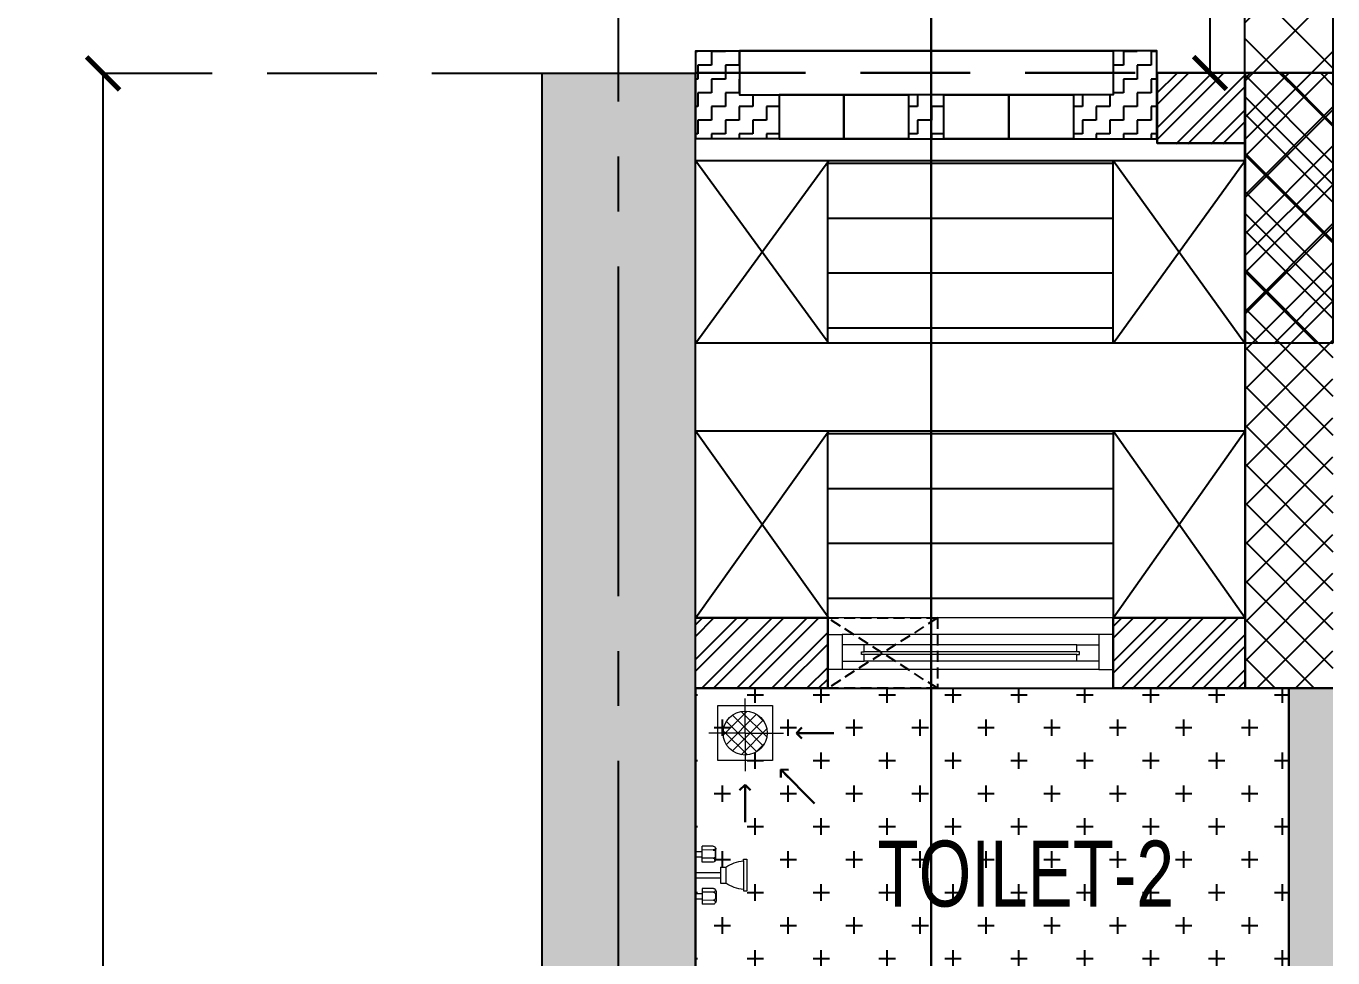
# Model space of a CAD drawing. Header units: millimetres. Extents: x 1181448 to 1317632, y -5734806 to -5633961.
# Drawn here: x 1183659 to 1186633, y -5711312 to -5709192 of the extents above; entities that cross this region are included whole.
import ezdxf

# ---------------------------------------------------------------- set-up
doc = ezdxf.new("R2010")
doc.units = ezdxf.units.MM
doc.header["$LTSCALE"] = 1000
doc.header["$MEASUREMENT"] = 0
for name, pattern in [('3BHK-A$1$AUDIT_D_120904163729-0', [0]), ('3BHK-A$1$HIDDEN', [0.375, 0.25, -0.125]), ('AUDIT_D_120904163729-0', [0]), ('T8(T9 IS SIMILAR) - TYPICAL FLOOR ELEVATION$1$AUDIT_D_120904163729-0', [0]), ('T8(T9 IS SIMILAR) - TYPICAL FLOOR ELEVATION$1$HIDDEN', [0.375, 0.25, -0.125]), ('T8_PROFILE SECTIONS$0$HIDDEN', [0.375, 0.25, -0.125]), ('T8_PROFILE SECTIONS$0$PHANTOM2', [1.25, 0.625, -0.125, 0.125, -0.125, 0.125, -0.125]), ('T8_REFUGE COLUMNS$0$CENTER2', [1.125, 0.75, -0.125, 0.125, -0.125])]:
    doc.linetypes.add(name, pattern=pattern)
doc.layers.get('0').update_dxf_attribs({"linetype": 'AUDIT_D_120904163729-0'})
for name, color, linetype, lineweight in [('3BHK-A$0$a-Text', 4, 'Continuous', 0), ('3BHK-A$1$a-TOI-fixtures', 251, 'Continuous', 0), ('3BHK-A$1$A-WALL- 160', 6, 'Continuous', 30), ('3BHK-A$1$Ventilator', 5, 'Continuous', 0), ('T8(T9 IS SIMILAR) - REFUGE FLOOR$0$D&W', 8, 'Continuous', 25), ('T8(T9 IS SIMILAR) - TYPICAL FLOOR ELEVATION$1$ELE-1', 4, 'Continuous', 30)]:
    doc.layers.add(name, color=color, linetype=linetype, lineweight=lineweight)
for name, color, linetype in [('3BHK-A$1$A-HATCH -160', 251, '3BHK-A$1$AUDIT_D_120904163729-0'), ('3BHK-A$1$A-TOI SUNK 50MM', 8, 'Continuous'), ('3BHK-A$1$CUT-OUT', 49, 'Continuous'), ('3BHK-A$1$ELE 1', 1, 'Continuous'), ('A_dim', 1, 'Continuous'), ('T8(T9 IS SIMILAR) - REFUGE FLOOR$1$A_rail', 253, 'Continuous'), ('T8(T9 IS SIMILAR) - TYPICAL FLOOR ELEVATION$0$A-DIM', 1, 'T8(T9 IS SIMILAR) - TYPICAL FLOOR ELEVATION$1$AUDIT_D_120904163729-0'), ('T8(T9 IS SIMILAR) - TYPICAL FLOOR ELEVATION$1$A-WALL HATCH', 252, 'T8(T9 IS SIMILAR) - TYPICAL FLOOR ELEVATION$1$AUDIT_D_120904163729-0'), ('T8(T9 IS SIMILAR) - TYPICAL FLOOR ELEVATION$1$A-WALL-FEATURES', 6, 'T8(T9 IS SIMILAR) - TYPICAL FLOOR ELEVATION$1$AUDIT_D_120904163729-0'), ('T8_PROFILE SECTIONS$0$A-PROFILE SECTIONS', 81, 'T8_PROFILE SECTIONS$0$PHANTOM2'), ('T8_REFUGE COLUMNS$0$A-CENTERLINE', 193, 'T8_REFUGE COLUMNS$0$CENTER2'), ('T8_REFUGE COLUMNS$1$A-RCC COLS', 3, 'Continuous')]:
    doc.layers.add(name, color=color, linetype=linetype)
doc.layers.add('T8_REFUGE COLUMNS$0$COL-HATCH', color=7, linetype='Continuous', lineweight=25, true_color=0xa3a3a3)
doc.styles.add('3BHK-A$0$ARIAL ARROW', font='swisscl.ttf')
doc.styles.add('3BHK-A$0$Romans 1', font='romans.shx', dxfattribs={"height": 100})
doc.styles.add('T8(T9 IS SIMILAR) - TYPICAL FLOOR ELEVATION$0$Romans 1', font='romans.shx', dxfattribs={"height": 100})
doc.dimstyles.new('3BHK-A$0$ALPINE S', dxfattribs={"dimscale": 0, "dimtxt": 100, "dimasz": 75, "dimexe": 0, "dimexo": 0, "dimgap": 75, "dimtad": 1, "dimdec": 0, "dimzin": 0, "dimdsep": 46, "dimtxsty": '3BHK-A$0$Romans 1', "dimblk": '3BHK-A$0$_ArchTick', "dimcen": 0.09, "dimclrd": 256, "dimclre": 256, "dimclrt": 7, "dimadec": 0, "dimazin": 0, "dimtfac": 1, "dimtdec": 0, "dimtofl": 0, "dimtmove": 1, "dimatfit": 0, "dimldrblk": '3BHK-A$0$_Open90', "dimfxl": 1, "dimtolj": 1, "dimtzin": 0, "dimarcsym": 0})
doc.dimstyles.new('T8(T9 IS SIMILAR) - TYPICAL FLOOR ELEVATION$0$ALPINE S', dxfattribs={"dimscale": 0, "dimtxt": 100, "dimasz": 75, "dimexe": 0, "dimexo": 0, "dimgap": 75, "dimtad": 1, "dimdec": 0, "dimzin": 0, "dimdsep": 46, "dimtxsty": 'T8(T9 IS SIMILAR) - TYPICAL FLOOR ELEVATION$0$Romans 1', "dimblk": 'T8(T9 IS SIMILAR) - TYPICAL FLOOR ELEVATION$0$_ArchTick', "dimcen": 0.09, "dimclrd": 256, "dimclre": 256, "dimclrt": 7, "dimadec": 0, "dimazin": 0, "dimtfac": 1, "dimtdec": 0, "dimtofl": 0, "dimtmove": 1, "dimatfit": 0, "dimldrblk": 'T8(T9 IS SIMILAR) - TYPICAL FLOOR ELEVATION$0$_Open90', "dimfxl": 1, "dimtolj": 1, "dimtzin": 0, "dimarcsym": 0})
pattern_1 = [(45, (-0.65, 1285.594), (-39.77475644, 39.77475644), []), (45, (25.864, 1285.594), (-39.77475644, 39.77475644), [])]

# ---------------------------------------------------------------- blocks, each defined once
blk = doc.blocks.new('T8_REFUGE COLUMNS')
at = {"layer": 'T8_REFUGE COLUMNS$0$COL-HATCH', "linetype": 'ByBlock'}
h = blk.add_hatch(color=256, dxfattribs=at)
h.dxf.hatch_style = 1
h.paths.add_polyline_path([(1184832.1, -5718799.9), (1185182.1, -5718799.9), (1185182.1, -5709299.9), (1184832.1, -5709299.9)])
at = {"layer": 'T8_REFUGE COLUMNS$0$A-CENTERLINE'}
blk.add_line((1185007.1, -5719488.7), (1185007.1, -5698299.6), dxfattribs=at)
at = {"layer": 'T8_REFUGE COLUMNS$1$A-RCC COLS', "linetype": 'ByBlock'}
blk.add_lwpolyline([(1184832.1, -5718799.9), (1185182.1, -5718799.9), (1185182.1, -5709299.9), (1184832.1, -5709299.9)], close=True, dxfattribs=at)
blk = doc.blocks.new('3BHK-A$1$V1')
at = {"layer": '3BHK-A$1$Ventilator'}
for p, q in [((1139503.9, -5700057.1), (1140153.9, -5700057.1)), ((1139503.9, -5700217.1), (1140153.9, -5700217.1))]:
    blk.add_line(p, q, dxfattribs=at)
at = {"layer": '3BHK-A$1$Ventilator', "color": 8}
for p, q in [((1139536.9, -5700094.6), (1140120.9, -5700094.6)), ((1139586.9, -5700118.3), (1140070.9, -5700118.3)), ((1139586.9, -5700155.8), (1140070.9, -5700155.8)), ((1139536.9, -5700174.6), (1140120.9, -5700174.6))]:
    blk.add_line(p, q, dxfattribs=at)
at = {"layer": '3BHK-A$1$Ventilator', "color": 5}
for p, q in [((1139586.9, -5700134.1), (1140070.9, -5700134.1)), ((1139586.9, -5700140.1), (1140070.9, -5700140.1))]:
    blk.add_line(p, q, dxfattribs=at)
at = {"layer": '3BHK-A$1$Ventilator', "color": 4}
for points in [[(1139503.9, -5700094.6), (1139536.9, -5700094.6), (1139536.9, -5700174.6), (1139503.9, -5700174.6)], [(1140153.9, -5700094.6), (1140120.9, -5700094.6), (1140120.9, -5700174.6), (1140153.9, -5700174.6)], [(1139586.9, -5700134.1), (1139586.9, -5700118.3), (1139536.9, -5700118.3), (1139536.9, -5700155.8), (1139586.9, -5700155.8), (1139586.9, -5700140.1), (1139580.9, -5700140.1), (1139580.9, -5700134.1)], [(1140070.9, -5700134.1), (1140070.9, -5700118.3), (1140120.9, -5700118.3), (1140120.9, -5700155.8), (1140070.9, -5700155.8), (1140070.9, -5700140.1), (1140076.9, -5700140.1), (1140076.9, -5700134.1)]]:
    blk.add_lwpolyline(points, close=True, dxfattribs=at)
blk = doc.blocks.new('3BHK-A$0$_ArchTick')
at = {"color": 0, "linetype": 'ByBlock', "const_width": 0.15}
blk.add_lwpolyline([(-0.5, -0.5), (0.5, 0.5)], dxfattribs=at)
blk = doc.blocks.new('3BHK-A$0$_Open90')
at = {"color": 0, "linetype": 'ByBlock', "lineweight": -2}
for p, q in [((0, 0), (-1, 0)), ((-0.5, 0.5), (0, 0)), ((0, 0), (-0.5, -0.5))]:
    blk.add_line(p, q, dxfattribs=at)
blk = doc.blocks.new('3BHK-A$0$SH-flat-2')
at = {"layer": '3BHK-A$1$a-TOI-fixtures'}
for p, q in [((0.1, 61.7, -0.1), (14.6, 61.7, -0.1)), ((14.6, 37.7, -0.1), (14.7, 73.7, -0.1)), ((39.8, 64.9, -0.1), (14.6, 65, -0.1)), ((39.9, 73.7, -0.1), (14.7, 73.7, -0.1)), ((44.6, 50.8, -0.1), (44.6, 60, -0.1)), ((45.9, 43.9, -0.1), (45.9, 66.8, -0.1)), ((0.1, 49.7, -0.1), (14.6, 49.7, -0.1)), ((39.7, 46.4, -0.1), (14.5, 46.5, -0.1)), ((39.8, 37.7, -0.1), (14.6, 37.7, -0.1)), ((43.4, 39.3, -0.1), (44.7, 40.8, -0.1)), ((108.4, -25.1, -0.1), (108.5, 40.1, -0.1)), ((108.5, 43.5, -0.1), (116.3, 43.5, -0.1)), ((108.5, 40.1, -0.1), (108.5, 43.5, -0.1)), ((116.2, -28.5, -0.1), (116.3, 43.5, -0.1)), ((0, 1.7, -0.1), (0, 13.7, -0.1)), ((0, 13.7, -0.1), (56.3, 13.6, -0.1)), ((0, 1.7, -0.1), (56.3, 1.6, -0.1)), ((56.2, -10.4, -0.1), (56.3, 25.6, -0.1)), ((56.3, 25.6, -0.1), (68.3, 25.6, -0.1)), ((68.2, -10.4, -0.1), (68.3, 25.6, -0.1)), ((14.5, -22.3, -0.1), (14.4, -58.3, -0.1)), ((39.7, -22.3, -0.1), (14.5, -22.3, -0.1)), ((43.3, -24, -0.1), (44.6, -25.5, -0.1)), ((45.7, -28.6, -0.1), (45.7, -51.5, -0.1)), ((56.2, -10.4, -0.1), (68.2, -10.4, -0.1)), ((108.4, -25.1, -0.1), (108.4, -28.5, -0.1)), ((108.4, -28.5, -0.1), (116.2, -28.5, -0.1)), ((-0.1, -34.3, -0.1), (14.4, -34.3, -0.1)), ((-0.1, -46.3, -0.1), (14.4, -46.3, -0.1)), ((39.5, -49.6, -0.1), (14.3, -49.5, -0.1)), ((39.6, -31.1, -0.1), (14.4, -31, -0.1)), ((39.6, -58.3, -0.1), (14.4, -58.3, -0.1)), ((44.4, -35.5, -0.1), (44.4, -44.7, -0.1))]:
    blk.add_line(p, q, dxfattribs=at)
for centre, radius, start, end in [((39.8, 69.7, -0.1), 4.8, 269.8776, 359.8776), ((39.8, 60, -0.1), 4.8, 359.8776, 89.8776), ((39.9, 68.9, -0.1), 4.8, 359.8776, 89.8776), ((41.1, 66.8, -0.1), 4.8, 359.8776, 46.4449), ((39.8, 51.2, -0.1), 4.8, 269.8776, 359.8776), ((39.7, 41.6, -0.1), 4.8, 359.8776, 89.8776), ((39.8, 42.5, -0.1), 4.8, 269.8776, 359.8776), ((41.1, 44, -0.1), 4.8, 319.2258, 359.8776), ((114.8, -40.2, -0.1), 80.5, 94.4595, 125.2375), ((39.6, -26.3, -0.1), 4.8, 269.8776, 359.8776), ((39.7, -27.1, -0.1), 4.8, 359.8776, 89.8776), ((40.9, -28.6, -0.1), 4.8, 359.8776, 40.5294), ((115, 55.2, -0.1), 80.5, 234.5177, 265.2957), ((39.5, -44.7, -0.1), 4.8, 269.8776, 359.8776), ((39.5, -54.4, -0.1), 4.8, 359.8776, 89.8776), ((39.6, -35.9, -0.1), 4.8, 359.8776, 89.8776), ((39.6, -53.5, -0.1), 4.8, 269.8776, 359.8776), ((40.9, -51.5, -0.1), 4.8, 313.3103, 359.8776)]:
    blk.add_arc(centre, radius, start, end, dxfattribs=at)
blk = doc.blocks.new('T8(T9 IS SIMILAR) - TYPICAL FLOOR ELEVATION$1$JG')
at = {"layer": 'T8(T9 IS SIMILAR) - TYPICAL FLOOR ELEVATION$1$A-WALL HATCH', "linetype": 'ByBlock'}
h = blk.add_hatch(dxfattribs=at)
h.set_pattern_fill('ZIGZAG', color=256, scale=250)
h.set_pattern_definition([(0, (0, 0), (31.25, 31.25), [31.25, -31.25]), (90, (31.25, 0), (-31.25, 31.25), [31.25, -31.25])])
h.paths.add_polyline_path([(1133312.3, -5722820.5), (1133392.5, -5722820.5), (1133392.5, -5722720.5), (1133312.3, -5722720.5)])
edge = h.paths.add_edge_path()
edge.add_line((1133877.2, -5722870.5), (1133877.2, -5722920.5))
edge.add_line((1133877.2, -5722920.5), (1133777.2, -5722920.5))
edge.add_line((1133777.2, -5722920.5), (1133777.2, -5722870.5))
edge.add_line((1133777.2, -5722870.5), (1133777.2, -5722820.5))
edge.add_line((1133777.2, -5722820.5), (1133687.4, -5722820.5))
edge.add_line((1133687.4, -5722820.5), (1133687.4, -5722720.5))
edge.add_line((1133687.4, -5722720.5), (1133877.2, -5722720.6))
edge.add_line((1133877.2, -5722720.6), (1133877.2, -5722870.5))
edge.add_line((1132827.4, -5722870.5), (1132827.4, -5722920.5))
edge.add_line((1132827.4, -5722920.5), (1132927.4, -5722920.5))
edge.add_line((1132927.4, -5722920.5), (1132927.4, -5722870.5))
edge.add_line((1132927.4, -5722870.5), (1132927.4, -5722820.5))
edge.add_line((1132927.4, -5722820.5), (1133017.4, -5722820.5))
edge.add_line((1133017.4, -5722820.5), (1133017.4, -5722720.5))
edge.add_line((1133017.4, -5722720.5), (1132827.4, -5722720.5))
edge.add_line((1132827.4, -5722720.5), (1132827.4, -5722870.5))
at = {"layer": 'T8(T9 IS SIMILAR) - TYPICAL FLOOR ELEVATION$1$A-WALL-FEATURES', "color": 3, "elevation": -1.3}
for points in [[(1132827.4, -5722870.5), (1132827.4, -5722870.5), (1132827.4, -5722920.5), (1132927.4, -5722920.5), (1132927.4, -5722870.5), (1132927.4, -5722820.5), (1133017.4, -5722820.5), (1133017.4, -5722720.5), (1132827.4, -5722720.5), (1132827.4, -5722870.5)], [(1133877.2, -5722870.5), (1133877.2, -5722870.5), (1133877.2, -5722920.5), (1133777.2, -5722920.5), (1133777.2, -5722870.5), (1133777.2, -5722820.5), (1133687.4, -5722820.5), (1133687.4, -5722720.5), (1133877.2, -5722720.6), (1133877.2, -5722870.5)]]:
    blk.add_lwpolyline(points, dxfattribs=at)
blk.add_lwpolyline([(1133312.3, -5722820.5), (1133392.5, -5722820.5), (1133392.5, -5722720.5), (1133312.3, -5722720.5)], close=True, dxfattribs=at)
at = {"layer": 'T8(T9 IS SIMILAR) - TYPICAL FLOOR ELEVATION$1$ELE-1', "color": 5}
for p, q in [((1133017.4, -5722720.5, -1.3), (1133312.3, -5722720.5, -1.3)), ((1133164.8, -5722820.5, -1.3), (1133164.8, -5722720.5, -1.3)), ((1133687.4, -5722720.5, -1.3), (1133392.5, -5722720.5, -1.3)), ((1133539.9, -5722820.5, -1.3), (1133539.9, -5722720.5, -1.3)), ((1133312.3, -5722820.5, -1.3), (1133017.4, -5722820.5, -1.3)), ((1133392.5, -5722820.5, -1.3), (1133687.4, -5722820.5, -1.3)), ((1132927.4, -5722920.5, -1.3), (1133777.2, -5722920.5, -1.3))]:
    blk.add_line(p, q, dxfattribs=at)
at = {"layer": 'T8(T9 IS SIMILAR) - TYPICAL FLOOR ELEVATION$1$ELE-1', "color": 5, "linetype": 'T8(T9 IS SIMILAR) - TYPICAL FLOOR ELEVATION$1$HIDDEN'}
blk.add_line((1133877.2, -5722870.5, -1.3), (1132827.4, -5722870.5, -1.3), dxfattribs=at)
blk = doc.blocks.new('T8(T9 IS SIMILAR) - TYPICAL FLOOR ELEVATION$0$_ArchTick')
at = {"color": 0, "linetype": 'ByBlock', "const_width": 0.15}
blk.add_lwpolyline([(-0.5, -0.5), (0.5, 0.5)], dxfattribs=at)
blk = doc.blocks.new('*D2213')
at = {"layer": 'T8(T9 IS SIMILAR) - TYPICAL FLOOR ELEVATION$0$A-DIM', "linetype": 'T8(T9 IS SIMILAR) - TYPICAL FLOOR ELEVATION$1$HIDDEN', "lineweight": -2, "transparency": 16777216}
for p, q in [((1186432.4, -5708154), (1186353, -5708154)), ((1186432.4, -5709298.7), (1186353, -5709298.7))]:
    blk.add_line(p, q, dxfattribs=at)
at = {"layer": 'T8(T9 IS SIMILAR) - TYPICAL FLOOR ELEVATION$0$A-DIM', "lineweight": -2, "transparency": 16777216}
blk.add_line((1186353, -5709298.7), (1186353, -5708154), dxfattribs=at)
at = {"layer": 'T8(T9 IS SIMILAR) - TYPICAL FLOOR ELEVATION$0$A-DIM', "linetype": 'ByBlock', "lineweight": -2, "transparency": 16777216, "xscale": 75, "yscale": 75, "zscale": 75}
for p, rotation in [((1186353, -5708154), 90), ((1186353, -5709298.7), 270)]:
    blk.add_blockref('T8(T9 IS SIMILAR) - TYPICAL FLOOR ELEVATION$0$_ArchTick', p, dxfattribs=dict(at, rotation=rotation))
at = {"layer": 'T8(T9 IS SIMILAR) - TYPICAL FLOOR ELEVATION$0$A-DIM', "color": 7, "linetype": 'ByBlock', "transparency": 16777216, "insert": (1186228, -5708726.3), "char_height": 100, "attachment_point": 5, "rotation": 90, "style": 'T8(T9 IS SIMILAR) - TYPICAL FLOOR ELEVATION$0$Romans 1'}
blk.add_mtext('\\A1;1145', dxfattribs=at)
blk = doc.blocks.new('T8(T9 IS SIMILAR) - TYPICAL FLOOR ELEVATION$0$_Open90')
at = {"color": 0, "linetype": 'ByBlock', "lineweight": -2}
for p, q in [((-0.5, 0.5), (0, 0)), ((0, 0), (-1, 0)), ((0, 0), (-0.5, -0.5))]:
    blk.add_line(p, q, dxfattribs=at)
blk = doc.blocks.new('*D2271')
at = {"layer": 'T8(T9 IS SIMILAR) - TYPICAL FLOOR ELEVATION$0$A-DIM', "linetype": 'T8(T9 IS SIMILAR) - TYPICAL FLOOR ELEVATION$1$HIDDEN', "lineweight": -2, "transparency": 16777216}
for p, q in [((1184832.1, -5709299.9), (1183833.6, -5709299.9)), ((1184082.1, -5714599.9), (1183833.6, -5714599.9))]:
    blk.add_line(p, q, dxfattribs=at)
at = {"layer": 'T8(T9 IS SIMILAR) - TYPICAL FLOOR ELEVATION$0$A-DIM', "lineweight": -2, "transparency": 16777216}
blk.add_line((1183833.6, -5714599.9), (1183833.6, -5709299.9), dxfattribs=at)
at = {"layer": 'T8(T9 IS SIMILAR) - TYPICAL FLOOR ELEVATION$0$A-DIM', "linetype": 'ByBlock', "lineweight": -2, "transparency": 16777216, "xscale": 75, "yscale": 75, "zscale": 75}
for p, rotation in [((1183833.6, -5709299.9), 90), ((1183833.6, -5714599.9), 270)]:
    blk.add_blockref('T8(T9 IS SIMILAR) - TYPICAL FLOOR ELEVATION$0$_ArchTick', p, dxfattribs=dict(at, rotation=rotation))
at = {"layer": 'T8(T9 IS SIMILAR) - TYPICAL FLOOR ELEVATION$0$A-DIM', "color": 7, "linetype": 'ByBlock', "transparency": 16777216, "insert": (1183708.6, -5711949.9), "char_height": 100, "attachment_point": 5, "rotation": 90, "style": 'T8(T9 IS SIMILAR) - TYPICAL FLOOR ELEVATION$0$Romans 1'}
blk.add_mtext('\\A1;5300', dxfattribs=at)
blk = doc.blocks.new('T8_PROFILE SECTIONS$0$MH')
at = {"layer": 'T8_PROFILE SECTIONS$0$A-PROFILE SECTIONS', "linetype": 'T8_PROFILE SECTIONS$0$HIDDEN', "ltscale": 2}
h = blk.add_hatch(color=256, dxfattribs=at)
h.dxf.hatch_style = 1
h.paths.add_polyline_path([(1140339.1, -5697424.8), (1140519.9, -5697528.1), (1140339.1, -5697631.3)])
at = {"layer": 'T8_PROFILE SECTIONS$0$A-PROFILE SECTIONS', "linetype": 'T8_PROFILE SECTIONS$0$HIDDEN', "ltscale": 2, "const_width": 5}
blk.add_lwpolyline([(1140339.1, -5697424.8), (1140339.1, -5697424.8), (1140519.9, -5697528.1), (1140339.1, -5697631.3)], close=True, dxfattribs=at)
blk.add_lwpolyline([(1140339.1, -5697424.8), (1140339.1, -5700565.7)], dxfattribs=at)
blk = doc.blocks.new('PROFILE SECTION LINE T9')
at = {"layer": 'T8_PROFILE SECTIONS$0$A-PROFILE SECTIONS', "linetype": 'ByBlock', "xscale": -1}
blk.add_blockref('T8_PROFILE SECTIONS$0$MH', (1140339.1, 5700565.7), dxfattribs=at)
blk = doc.blocks.new('3BHK-A$0$A$C1DA736AB')
at = {"layer": '3BHK-A$1$a-TOI-fixtures', "linetype": 'ByBlock'}
for points in [[(117, 0.4, 0), (202.3, 0.4, 0)], [(81.7, -82.8, 0), (158.2, -159.9, 0)], [(0.4, -117, 0), (0.4, -202.3, 0)]]:
    blk.add_leader(points, dimstyle='3BHK-A$0$ALPINE S', override={"dimscale": 1, "dimasz": 25, "dimtad": 0, "dimfxl": 5, "dimtfill": 1, "dimarcsym": 1}, dxfattribs=at)
blk = doc.blocks.new('3BHK-A$0$Type-A-First Floor Plan-bottom-up$0$FLOOR TRAP-flat-6')
at = {"layer": '3BHK-A$1$a-TOI-fixtures'}
h = blk.add_hatch(dxfattribs=at)
h.set_pattern_fill('ACET-2D-_USER', color=256, scale=20, angle=45, style=0, double=1, pattern_type=0)
h.set_pattern_definition([(45, (-789896.981, 5385770.066), (-14.142135624, 14.142135624), []), (135, (-789896.981, 5385770.066), (-14.142135624, -14.142135624), [])])
edge = h.paths.add_edge_path()
edge.add_arc((150, 150), 50, 0, 360)
for q in [(150, 228.6), (67.6, 150), (237.4, 150), (150, 63.6)]:
    blk.add_line((150, 150), q, dxfattribs=at)
blk.add_lwpolyline([(87.5, 212.5), (212.5, 212.5), (212.5, 87.5), (87.5, 87.5)], close=True, dxfattribs=at)
blk.add_circle((150, 150), 50, dxfattribs=at)
at = {"layer": '3BHK-A$1$A-WALL- 160', "linetype": 'ByBlock'}
blk.add_blockref('3BHK-A$0$A$C1DA736AB', (149.6, 149.6, 0), dxfattribs=at)
blk = doc.blocks.new('3BHK-A')
at = {"layer": '3BHK-A$1$A-HATCH -160', "linetype": 'ByBlock'}
h = blk.add_hatch(dxfattribs=at)
h.set_pattern_fill('ZIGZAG', color=256, scale=250)
h.set_pattern_definition([(9e-15, (1e-08, 0), (31.25, 31.25), [31.25, -31.25]), (90, (31.25, 0), (-31.25, 31.25), [31.25, -31.25])])
h.paths.add_polyline_path([(1185182.8, -5714749.5), (1186532.7, -5714749.5), (1186532.7, -5714149.5), (1186632.7, -5714149.5), (1186632.7, -5714749.5), (1188712.7, -5714749.5), (1188712.7, -5714049.5), (1189032.5, -5714049.5), (1189032.5, -5714149.5), (1188812.7, -5714149.5), (1188812.7, -5715449.5), (1189032.5, -5715449.5), (1189032.5, -5715549.5), (1188712.7, -5715549.5), (1188712.7, -5714849.5), (1186632.7, -5714849.5), (1186632.7, -5715664.5), (1186532.7, -5715664.5), (1186532.7, -5714849.5), (1185182.8, -5714849.5)])
h.paths.add_polyline_path([(1185182.8, -5713249.5), (1185782.7, -5713249.5), (1185782.7, -5713149.5), (1185182.8, -5713149.5)])
h.paths.add_polyline_path([(1186532.7, -5710699.5), (1186632.7, -5710699.5), (1186632.7, -5713249.5), (1186532.7, -5713249.5)])
h.paths.add_polyline_path([(1186532.7, -5717399.5), (1186632.7, -5717399.5), (1186632.7, -5716414.5), (1186532.7, -5716414.5)])
h.paths.add_polyline_path([(1194902.2, -5715375), (1194082.3, -5715375), (1194082.3, -5715475), (1194902.2, -5715475)])
h.paths.add_polyline_path([(1195782.2, -5715375), (1196682.2, -5715375), (1196682.2, -5715475), (1195782.2, -5715475)])
h.paths.add_polyline_path([(1194132.5, -5714149.9), (1196532.4, -5714149.9), (1196532.4, -5714049.9), (1194132.5, -5714049.9)])
h.paths.add_polyline_path([(1197432.4, -5711800.2), (1197532.4, -5711800.2), (1197532.4, -5714149.9), (1197432.4, -5714149.9)])
h.paths.add_polyline_path([(1198282.4, -5714149.9), (1198958.7, -5714149.9), (1198958.7, -5714049.9), (1198282.4, -5714049.9)])
h.paths.add_polyline_path([(1196871.9, -5720208.6), (1196082.2, -5720209.7), (1196082.3, -5720109.7), (1196082.2, -5720109.7), (1196182.2, -5720109.7), (1196871.9, -5720108.6)])
h.paths.add_polyline_path([(1193397.2, -5709939.9), (1193882.3, -5709939.6), (1193882.3, -5710040.1), (1193397.3, -5710040.1)])
h.paths.add_polyline_path([(1186632.7, -5708554.7), (1187192.3, -5708554.8), (1187192.3, -5708654.7), (1186632.7, -5708654.7)])
h.paths.add_polyline_path([(1194182.3, -5715724), (1194082.3, -5715724), (1194082.3, -5715474), (1194182.3, -5715474)])
h = blk.add_hatch(dxfattribs=at)
h.set_pattern_fill('ANSI32', color=256, scale=150)
h.set_pattern_definition(pattern_1)
h.paths.add_polyline_path([(1186232.8, -5709459.9), (1186432.8, -5709459.9), (1186432.8, -5709299.9), (1186232.8, -5709299.9)])
h = blk.add_hatch(dxfattribs=at)
h.set_pattern_fill('ANSI37', color=256, scale=500)
h.set_pattern_definition([(45, (-0.65, 1286.84), (-44.1941738, 44.1941738), []), (135, (-0.65, 1286.84), (-44.1941738, -44.1941738), [])])
h.paths.add_polyline_path([(1186432.8, -5709298.6), (1186632.7, -5709298.6), (1186632.7, -5710698.5), (1186432.9, -5710698.5)])
h = blk.add_hatch(dxfattribs=at)
h.set_pattern_fill('ANSI32', color=256, scale=150)
h.set_pattern_definition(pattern_1)
h.paths.add_polyline_path([(1185182.4, -5710698.5), (1185482.8, -5710698.4), (1185482.8, -5710538.5), (1185182.1, -5710538.5)])
h = blk.add_hatch(dxfattribs=at)
h.set_pattern_fill('ANSI32', color=256, scale=150)
h.set_pattern_definition(pattern_1)
h.paths.add_polyline_path([(1186132.8, -5710699.7), (1186432.9, -5710699.7), (1186432.9, -5710539.7), (1186132.8, -5710539.7)])
at = {"layer": '3BHK-A$1$A-TOI SUNK 50MM'}
h = blk.add_hatch(dxfattribs=at)
h.set_pattern_fill('CROSS', color=256, scale=300, style=0)
h.set_pattern_definition([(9e-15, (-0.65, 1286.84), (75, 75), [37.5, -112.5]), (90, (18.1, 1268.09), (-75, 75), [37.5, -112.5])])
h.paths.add_polyline_path([(1186532.7, -5713148.5), (1185182.4, -5713148.5), (1185182.4, -5710698.5), (1186532.7, -5710698.5)])
h.paths.add_polyline_path([(1185182.4, -5714848.6), (1186532.7, -5714848.6), (1186532.7, -5717398.5), (1185182.4, -5717398.5)])
at = {"layer": '3BHK-A$1$CUT-OUT'}
h = blk.add_hatch(dxfattribs=at)
h.set_pattern_fill('ANSI31', color=256, scale=1000, angle=135)
h.set_pattern_definition([(180, (23756.71, 9871.17), (-2e-14, -125), [])])
edge = h.paths.add_edge_path()
edge.add_line((1185483.1, -5709913.7), (1185480.8, -5709498.6))
edge.add_line((1185480.8, -5709498.6), (1186131.5, -5709498.7))
edge.add_line((1186131.5, -5709498.7), (1186133.8, -5709913.7))
edge.add_line((1186133.8, -5709913.7), (1185486.1, -5709913.7))
h = blk.add_hatch(dxfattribs=at)
h.set_pattern_fill('ANSI31', color=256, scale=1000, angle=135)
h.set_pattern_definition([(180, (23756.71, 9256.17), (-2e-14, -125), [])])
edge = h.paths.add_edge_path()
edge.add_line((1185483.8, -5710113.7), (1186131.5, -5710113.7))
edge.add_line((1186131.5, -5710113.7), (1186133.8, -5710538.5))
edge.add_line((1186133.8, -5710538.5), (1185483.1, -5710538.5))
edge.add_line((1185483.1, -5710538.5), (1185480.8, -5710113.7))
at = {"linetype": '3BHK-A$1$HIDDEN', "ltscale": 0.1}
for p, q in [((1185732.8, -5710698.4, 0), (1185482.8, -5710538.4, 0)), ((1185732.8, -5710538.4, 0), (1185482.8, -5710698.4, 0))]:
    blk.add_line(p, q, dxfattribs=at)
at = {"linetype": '3BHK-A$1$HIDDEN', "ltscale": 0.1, "elevation": 0}
blk.add_lwpolyline([(1185732.8, -5710698.4), (1185482.8, -5710698.4), (1185482.8, -5710538.4), (1185732.8, -5710538.4)], close=True, dxfattribs=at)
at = {"layer": '3BHK-A$1$A-TOI SUNK 50MM', "elevation": 0}
blk.add_lwpolyline([(1186532.7, -5713148.5), (1185182.4, -5713148.5), (1185182.4, -5710698.5), (1186532.7, -5710698.5)], close=True, dxfattribs=at)
at = {"layer": '3BHK-A$1$A-WALL- 160', "linetype": 'ByBlock'}
for p, q in [((1186632.7, -5709298.6), (1186432.7, -5709298.6)), ((1186432.9, -5710698.5, 0.1), (1186432.8, -5709298.6, -0.6)), ((1185482.8, -5710538.5, 0), (1185182.5, -5710538.5, -0.5)), ((1185482.8, -5710698.5, 0), (1185482.8, -5710538.5, 0)), ((1186132.8, -5710698.5, 0), (1186132.8, -5710538.5, 0)), ((1186432.9, -5710538.5, 0), (1186132.8, -5710538.5, 0)), ((1185482.8, -5710698.5, 0), (1185182.8, -5710698.5, 0)), ((1186632.7, -5710698.5, 0), (1186132.8, -5710698.5, 0)), ((1186532.7, -5713248.5, 0), (1186532.7, -5710698.5, 0))]:
    blk.add_line(p, q, dxfattribs=at)
at = {"layer": '3BHK-A$1$A-WALL- 160', "linetype": 'ByBlock', "elevation": -0.6}
blk.add_lwpolyline([(1186432.8, -5709298.6), (1186232.8, -5709298.6), (1186232.8, -5709458.6), (1186432.8, -5709458.6), (1186432.8, -5709458.5)], dxfattribs=at)
at = {"layer": '3BHK-A$1$CUT-OUT'}
for p, q in [((1185182.5, -5709498.6, -0.5), (1185485.5, -5709913.7, 0)), ((1185485.5, -5709498.6, -0.2), (1185182.8, -5709913.7, 0.2)), ((1186432.8, -5709498.6, -0.5), (1186133.2, -5709913.7, 0.2)), ((1186133.2, -5709498.6, -0.5), (1186432.4, -5709913.7, -0.5)), ((1185182.5, -5710113.7, 0.2), (1185485.5, -5710538.5, 0.2)), ((1185485.5, -5710113.7, 0.6), (1185182.5, -5710538.5, -0.5)), ((1186432.8, -5710113.7, 0.1), (1186133.2, -5710538.5, 0)), ((1186133.2, -5710113.7, 0.2), (1186432.9, -5710538.5, 0))]:
    blk.add_line(p, q, dxfattribs=at)
at = {"layer": '3BHK-A$1$CUT-OUT', "linetype": 'ByBlock'}
blk.add_line((1186432.8, -5709498.6, -0.6), (1185182.5, -5709498.6, -0.5), dxfattribs=at)
at = {"layer": '3BHK-A$1$ELE 1', "linetype": 'ByBlock'}
for p, q in [((1185482.5, -5709498.6, 0), (1185482.5, -5709913.7, 0)), ((1186132.8, -5709913.7, 0.3), (1186132.8, -5709498.6, 0.3)), ((1186432.8, -5709913.7, 0.1), (1185182.5, -5709913.7, -0.5)), ((1186432.8, -5710113.7, 0.1), (1185182.5, -5710113.7, -0.5)), ((1185482.5, -5710113.7, 0), (1185482.5, -5710538.5, 0)), ((1186133.2, -5710538.5, 0), (1186133.2, -5710113.7, 0))]:
    blk.add_line(p, q, dxfattribs=at)
at = {"layer": '3BHK-A$1$a-TOI-fixtures', "extrusion": (0, 0, -1), "xscale": -0.9999999999999998, "zscale": -0.9999999999999998}
blk.add_blockref('3BHK-A$0$Type-A-First Floor Plan-bottom-up$0$FLOOR TRAP-flat-6', (-1185145, -5710950.4, 0.2), dxfattribs=at)
at = {"layer": '3BHK-A$1$a-TOI-fixtures', "xscale": -1, "rotation": 180}
blk.add_blockref('3BHK-A$0$SH-flat-2', (1185182.8, -5711116, 0), dxfattribs=at)
at = {"layer": '3BHK-A$1$A-WALL- 160', "linetype": 'ByBlock', "xscale": -1}
blk.add_blockref('3BHK-A$1$V1', (2325636.7, -10481.4, 0), dxfattribs=at)
at = {"layer": '3BHK-A$0$a-Text', "style": '3BHK-A$0$ARIAL ARROW'}
blk.add_text('TOILET-2', height=150, dxfattribs=at).set_placement((1185596, -5711195.1, 0))
blk = doc.blocks.new('T8(T9 IS SIMILAR) - TYPICAL FLOOR ELEVATION')
at = {"layer": 'T8(T9 IS SIMILAR) - TYPICAL FLOOR ELEVATION$1$A-WALL HATCH', "linetype": 'ByBlock'}
h = blk.add_hatch(dxfattribs=at)
h.set_pattern_fill('ANSI37', color=256, scale=750)
h.set_pattern_definition([(45, (-0.1, -0.21), (-66.2912607, 66.2912607), []), (135, (-0.1, -0.21), (-66.2912607, -66.2912607), [])])
h.paths.add_polyline_path([(1186632.3, -5709913.9), (1186432.3, -5709913.9), (1186432.3, -5708154.2), (1186632.3, -5708154.2)])
h.paths.add_polyline_path([(1190032.3, -5708154), (1190232.6, -5708154), (1190232.6, -5709913.7), (1190032.3, -5709913.7)])
h.paths.add_polyline_path([(1202792.3, -5700405.8), (1202592.3, -5700405.8), (1202592.3, -5701090.3), (1202792.3, -5701090.3)])
h.paths.add_polyline_path([(1209952.2, -5700405.8), (1209752.2, -5700405.8), (1209752.2, -5701092), (1209952.2, -5701092)])
h.paths.add_polyline_path([(1222512.1, -5708154), (1222311.7, -5708154), (1222311.7, -5709913.7), (1222512.1, -5709913.7)])
h.paths.add_polyline_path([(1225912.1, -5709913.9), (1226112.1, -5709913.9), (1226112.1, -5708154.2), (1225912.1, -5708154.2)])
h.paths.add_polyline_path([(1209852.3, -5729369.1), (1210052.3, -5729369.1), (1210052.3, -5728684.2), (1209852.3, -5728684.2)])
h.paths.add_polyline_path([(1202692.1, -5729369.1), (1202492, -5729369.1), (1202492, -5728684.2), (1202692.1, -5728684.2)])
at = {"layer": 'T8(T9 IS SIMILAR) - TYPICAL FLOOR ELEVATION$1$A-WALL-FEATURES', "linetype": 'ByBlock'}
blk.add_lwpolyline([(1186632.4, -5709913.7), (1186432.4, -5709913.7), (1186432.4, -5708154), (1186632.4, -5708154)], close=True, dxfattribs=at)
at = {"layer": 'T8(T9 IS SIMILAR) - TYPICAL FLOOR ELEVATION$1$A-WALL-FEATURES', "linetype": 'ByBlock', "rotation": 180}
blk.add_blockref('T8(T9 IS SIMILAR) - TYPICAL FLOOR ELEVATION$1$JG', (2319059.6, -11432169.2, 1.3), dxfattribs=at)
at = {"layer": 'T8(T9 IS SIMILAR) - TYPICAL FLOOR ELEVATION$0$A-DIM', "linetype": 'ByBlock'}
for base, p1, p2, picture, middle in [((1186353, -5708154), (1186432.4, -5709298.7), (1186432.4, -5708154, -0.4), '*D2213', (1186228, -5708726.3)), ((1183833.6, -5709299.9), (1184082.1, -5714599.9, 0.3), (1184832.1, -5709299.9), '*D2271', (1183708.6, -5711949.9))]:
    dim = blk.add_linear_dim(base=base, p1=p1, p2=p2, angle=90, dimstyle='T8(T9 IS SIMILAR) - TYPICAL FLOOR ELEVATION$0$ALPINE S', override={"dimscale": 1, "dimfxl": 5, "dimarcsym": 1}, dxfattribs=at)
    dim.commit()
    dim.dimension.update_dxf_attribs({"geometry": picture, "text_midpoint": middle})
blk = doc.blocks.new('T8(T9 IS SIMILAR) - REFUGE FLOOR')
at = {"layer": 'T8(T9 IS SIMILAR) - REFUGE FLOOR$0$D&W', "linetype": 'ByBlock'}
blk.add_blockref('3BHK-A', (0, 0), dxfattribs=at)
at = {"layer": 'T8(T9 IS SIMILAR) - REFUGE FLOOR$1$A_rail', "linetype": 'ByBlock'}
blk.add_blockref('T8_REFUGE COLUMNS', (0, 0), dxfattribs=at)
blk.add_blockref('T8(T9 IS SIMILAR) - TYPICAL FLOOR ELEVATION', (0, 0), dxfattribs=at)

msp = doc.modelspace()

# ---------------------------------------------------------------- block references
at = {"layer": 'A_dim', "linetype": 'ByBlock'}
msp.add_blockref('T8(T9 IS SIMILAR) - REFUGE FLOOR', (0, 0), dxfattribs=at)

# ---------------------------------------------------------------- next in the draw order: block references
at = {"layer": 'T8_PROFILE SECTIONS$0$A-PROFILE SECTIONS', "linetype": 'ByBlock'}
msp.add_blockref('PROFILE SECTION LINE T9', (1185718.2, -5711615.8, 0), dxfattribs=at)

doc.saveas('drawing.dxf')
